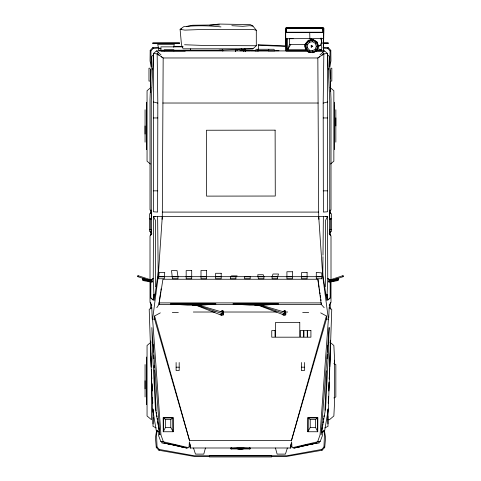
<?xml version="1.0" encoding="UTF-8"?>
<svg xmlns="http://www.w3.org/2000/svg" width="481" height="481" viewBox="0 0 481 481"><rect width="100%" height="100%" fill="white"/><g stroke="black" fill="none" stroke-linecap="round" stroke-linejoin="round"><path stroke-width="0.72" d="M145.07 388.846L145.07 380.748M145.07 134.055L145.07 125.956M146.464 401.298L146.464 404.473L146.464 357.022M146.464 146.507L146.464 149.687L146.464 102.231M150.583 72.433L150.583 69.456L150.583 80.177M319.643 56.758L317.839 57.973L163.167 57.973L157.161 53.92L153.457 53.451L153.409 211.766L157.624 212.085L157.822 103.114L157.161 53.92L158.309 52.513L156.487 50.914L153.457 53.451L153.295 56.421M286.093 32.227L286.093 28.583L286.46 28.054L322.973 28.054L323.394 28.668L323.388 32.419M306.842 50.09L287.542 50.09L287.542 38.823M287.542 50.09L289.484 44.366L289.484 38.462L293.139 38.468M307.87 431.746L310.215 427.459L310.221 419.534L307.924 417.706L317.803 417.712L317.755 431.752L307.87 431.746L307.924 417.706M317.755 431.752L315.566 427.459L315.578 419.54L317.803 417.712M316.486 50.09L321.681 50.09L321.681 38.071M324.513 50.914L322.691 52.513L323.845 53.92L323.178 103.114L323.376 212.085L327.591 211.766L327.549 53.451L324.513 50.914L315.512 50.914M334.445 364.544L334.445 360.203M334.445 109.752L334.445 105.411M335.84 125.956L335.84 117.857M190.007 443.999L190.644 448.136L189.358 441.811L189.039 447.793L163.39 441.786L160.961 434.944L152.603 319.137L158.201 276.683L162.301 216.372L163.167 57.973L161.363 56.758M307.984 431.685L308.032 417.917L317.682 417.923L317.628 431.691M329.401 308.123L329.413 304.251M329.653 234.8L329.665 231.806M329.665 230.309L329.738 210.107M323.268 48.166L327.729 48.371L330.056 50.806L329.924 66.721L330.946 60.889L330.808 50.367L328.138 47.565L322.919 47.354M325.342 216.372L327.531 216.372L327.753 279.714L326.815 300.409L322.799 274.609L322.979 256.692M322.991 255.201L323.376 216.378L327.531 216.372L325.541 220.43L325.409 286.796M158.832 47.324L152.868 47.565L150.192 50.367L150.054 60.889L151.082 66.721L150.944 50.806L153.277 48.371L159.223 48.1M328.054 409.109L328.018 423.905M152.988 423.905L152.952 409.109M153.192 417.43L152.988 426.352L156.187 427.892M316.66 51.1L323.37 51.1L323.37 38.414L323.37 50.445L323.941 28.349L323.286 27.507L286.141 27.507L285.546 28.265L286.081 50.445L286.087 38.787L285.498 38.763L285.75 32.221L323.539 32.221L323.683 38.468L323.37 38.763M326.677 370.737L324.946 410.281M327.146 358.79L327.32 354.311M327.411 352.068L327.675 345.346M328.763 317.719L329.178 307.263L331.752 309.475L328.343 408.82L324.741 430.248L322.108 432.395L321.536 432.197L322.336 427.086M157.768 431.385L156.433 431.631L157.028 447.023L159.361 449.458L194.246 455.772L286.76 455.772L321.645 449.458L323.972 447.023L324.567 431.631L323.238 431.385M328.276 403.228L328.541 396.56M328.776 390.638L329.1 382.485M329.251 378.781L329.665 368.41M329.719 366.925L330.285 352.85M328.289 403.006L328.559 396.266M328.77 391.023L329.136 382.034M329.257 379.04L329.677 368.554M329.738 367.057L330.285 340.217M158.983 303.902L160.215 294.757M327.783 413.432L328.018 408.982M152.579 69.811L152.657 68.32M258.183 51.178L258.568 45.244L258.069 44.745L286.393 45.887M160.317 312.86L154.593 315.993L154.413 318.584L189.514 440.584L291.492 440.584L326.593 318.584L326.413 315.993L320.683 312.86M155.658 216.372L153.475 216.372L153.253 279.714L154.185 300.409L158.465 270.875M162.091 219.36L162.301 216.372L323.376 216.378M327.705 56.421L327.549 53.451L323.845 53.92L317.839 57.973L318.699 216.372L322.799 276.683L328.403 319.137L320.039 434.944L317.61 441.786L291.967 447.793L291.648 441.811L290.356 448.136L290.999 443.999M286.369 31.74L286.73 27.543L286.309 32.437M271.837 456.433L286.76 456.433L322.054 450.264L324.723 447.468L325.589 437.548L324.567 431.631M158.724 276.761L159.193 272.39L164.73 272.39L164.261 278.77L158.724 278.77L158.724 276.761L164.261 276.761M137.849 276.689L137.981 275.655L149.429 279.377L148.9 280.279L137.849 276.689L137.999 275.661M160.432 293.278L160.648 291.799M160.858 290.32L161.075 288.834M322.559 425.625L322.787 424.164M323.016 422.703L323.244 421.242M323.466 419.781L323.695 418.32M323.923 416.859L324.152 415.398M156.812 307.708L158.952 304.401L162.939 279.239L317.815 279.239L321.26 304.401L324.194 307.708M156.433 431.631L155.411 437.548L156.277 447.468L158.952 450.264L194.246 456.433L209.163 456.433M319.39 441.576L319.15 442.989L311.051 444.011M312.542 41.733L309.463 42.28L307.449 44.673L307.449 47.805L309.463 50.204L312.542 50.745L315.253 49.182L316.324 46.242L315.253 43.302L312.542 41.733L312.758 40.494L308.826 41.186L306.265 44.246L306.265 48.238L308.826 51.293L312.758 51.99L316.221 49.994L317.586 46.242L316.221 42.49L312.758 40.494M312.89 39.749L308.453 40.536L305.555 43.987L305.555 48.497L308.453 51.948L312.89 52.73L316.793 50.475L318.338 46.242L316.793 42.003L312.939 39.478L308.315 40.296L305.297 43.891L305.297 48.587L308.315 52.188L310.299 52.537M323.172 430.97L322.24 436.105L320.22 441.438L318.212 442.057M268.807 49.272L268.476 50.974L275.024 50.974L273.905 49.272L256.181 49.272L255.164 50.974L257.738 50.974L258.213 49.272M235.594 51.491L236.051 49.29M235.636 51.214L236.057 49.206M173.629 47.186L174.314 44.336L157.702 44.336L158.688 48.611L160.961 48.611M143.272 280.231L143.741 278.511M205.453 448.027L203.776 454.112L195.472 454.112L193.524 448.027M291.426 440.584L326.413 315.993M287.373 448.027L285.425 454.112L277.128 454.112L275.445 448.027M144.276 279.329L144.276 280.273L143.38 280.567L142.827 279.804L143.38 279.04L144.276 279.329L143.627 279.804L143.566 280.676L151.96 282.173M337.62 279.04L338.173 279.804L337.62 280.567L336.724 280.273L337.62 279.04L336.724 279.329L336.718 280.381L328.367 281.884L328.367 280.94L336.718 279.437M272.084 276.761L272.992 274.008L278.529 274.008L277.621 276.761L277.621 278.77L272.084 278.77L272.084 276.761L277.621 276.761M223.226 314.959L223.539 314.021L223.166 311.075L223.226 314.959L221.537 315.283L196.753 305.525L192.19 304.714L197.096 304.647L222.36 312.133L223.166 311.075L222.126 310.612L220.617 311.568M285.281 311.784L285.516 311.075L284.469 310.612L282.96 311.568M285.516 311.075L284.505 313.408L282.503 314.67L283.88 315.283L285.576 314.959L285.882 314.021L285.516 311.075L284.704 312.133L284.193 315.079L259.103 305.525L254.533 304.714L259.445 304.647L284.704 312.133L284.469 310.612M310.828 40.182L311.321 38.823M318.476 46.453L320.256 45.611L321.735 41.534L320.502 38.137M313.522 52.669L317.009 50.655L318.614 46.242L317.009 41.829L312.939 39.478M223.166 311.075L221.849 315.079L220.154 314.67L222.156 313.408L222.126 310.612M290.789 44.27L287.524 50.006L306.842 50.006M163.251 431.752L165.44 427.459L165.428 419.54L163.197 417.712L173.082 417.706L173.136 431.746L163.251 431.752L163.197 417.712M327.729 48.371L328.138 47.565M158.952 450.264L159.361 449.458M173.082 417.706L170.779 419.534L165.428 419.54M308.826 51.293L309.463 50.204M311.207 47.18L311.748 46.242L312.83 46.242L311.207 47.18L311.207 45.298L312.289 45.923M148.9 280.279L149.429 279.377M329.142 305.231L331.006 302.375L331.006 235.858L329.142 233.237M151.87 233.237L150.012 235.858L150.012 302.375L151.87 305.231M154.185 295.581L155.429 294.36M327.922 300.09L330.453 297.703L330.453 279.978L327.922 278.637M329.665 211.165L331.006 209.92L331.006 99.218L329.263 56.289L327.585 54.804M218.993 50.156L252.958 48.803L256.301 45.743L256.301 30.267L252.958 26.076L250.373 24.621L218.993 24.05L209.71 25.216M330.453 297.703L327.537 300.09L327.537 294.913M320.009 54.924L322.691 52.513M153.427 54.804L151.755 56.289L150.012 99.218L150.012 209.92L151.353 211.165M150.926 87.44L147.054 90.723L147.054 161.189L150.373 164.003M330.543 164.003L333.856 161.189L333.856 90.723L329.99 87.44M150.926 342.231L147.054 345.514L147.054 415.981L151.473 419.733L151.473 369.504M315.253 43.302L316.221 42.49M230.381 276.761L231.589 275.872L237.127 275.872L235.918 276.761L230.381 276.761L230.381 278.77L235.918 278.77L235.918 276.761M322.042 55.135L323.845 53.92M321.536 432.197L324.741 430.248M330.056 50.806L330.808 50.367M156.277 447.468L157.028 447.023M237.253 50.234L239.189 49.164M153.078 300.09L150.547 297.703L150.547 279.978L153.078 278.637M150.547 279.978L153.463 278.637M333.844 397.961L335.84 396.945L335.84 364.55L333.844 363.54M324.813 427.892L328.018 426.352L327.801 416.095M306.265 48.238L307.449 47.805M337.878 279.912L338.173 279.804L336.724 279.329M153.818 294.655L155.844 293.957M331.565 279.377L343.019 275.655L343.151 276.689L332.1 280.279L331.565 279.377L332.1 280.279M181.475 28.968L180.098 29.371L181.499 44.871L182.786 48.148M297.252 447.348L305.237 445.111L313.408 443.662M331.385 229.461L329.677 229.936L329.677 232.509L331.385 231.487L331.385 213.762L329.677 212.65L329.677 219.198L331.385 218.867M297.192 447.372L305.375 445.135L313.756 443.686M323.178 103.114L327.531 101.972M293.903 448.112L316.757 442.905M293.765 448.136L317.183 442.929M186.327 26.533L192.586 25.246L219.438 24.91M243.206 449.068L240.464 449.567L237.74 449.068M245.947 448.563L248.004 448.19M310.618 443.945L312.049 443.68M329.04 280.645L331.836 280.146M333.237 279.9L336.033 279.395M329.04 282.173L337.434 280.676L337.373 279.804M290.44 446.621L291.913 446.434M231.259 448.082L230.495 448.154L231.956 448.226M231.253 448.154L231.956 448.088M231.601 448.875L230.874 448.947L250.108 448.947L249.374 448.875M249.026 448.226L250.481 448.154L249.723 448.082M317.61 441.786L320.22 441.438M173.737 46.729L182.684 46.368M152.603 319.137L154.81 319.071M247.024 448.28L249.723 448.232M285.498 38.763L323.683 38.468M172.324 312.554L178.325 312.403M246.597 448.1L234.385 448.1M244.023 448.322L247.559 448.292M244.216 448.1L236.766 448.1M190.614 447.991L290.386 447.991M244.312 448.334L236.664 448.334M162.301 216.372L153.475 216.372L155.459 220.43L155.597 286.796M286.73 28.229L322.673 28.229L323.094 32.437M286.081 32.443L323.37 32.443M321.639 42.995L328.349 42.995L323.13 43.049M152.754 43.38L179.587 43.38M323.13 43.338L328.349 43.38M289.484 44.366L305.567 44.366M316.324 46.242L317.586 46.242M183.261 46.855L160.907 46.855L160.907 50.222M183.045 48.803L252.958 48.803M222.745 50.222L158.61 50.222L158.61 47.529M239.839 50.77L243.127 50.77M243.506 50.77L246.795 50.77M247.174 50.77L250.457 50.77M250.986 50.77L255.393 50.77M257.6 50.77L268.626 50.77M275.715 50.77L279.004 50.77M156.487 50.914L307.263 50.914M306.962 51.1L286.081 51.1L286.081 38.414M150.198 68.212L148.972 68.212L148.972 81.061L150.198 81.061M330.591 68.212L331.824 68.212L331.824 81.061L330.591 81.061M162.8 103.024L318.206 103.024M153.463 117.953L157.786 117.953M323.214 117.953L327.537 117.953M153.421 190.843L157.768 190.843M323.232 190.843L327.579 190.843M162.301 212.085L318.699 212.085M158.201 276.683L322.799 276.683M172.445 276.761L177.988 276.761L177.988 278.77L172.445 278.77L171.513 270.538L177.05 270.538L177.988 276.761M186.171 276.761L191.709 276.761M200.998 276.761L206.541 276.761M215.65 276.761L221.188 276.761M244.637 276.761L250.174 276.761M258.363 276.761L263.901 276.761L263.901 278.77L258.363 278.77L257.756 274.735L263.299 274.735L263.901 276.761M286.916 276.761L292.454 276.761M301.563 276.761L307.1 276.761M316.294 276.761L321.837 276.761M144.282 279.437L152.633 280.94L152.633 281.884L142.827 279.804L143.122 279.912M327.537 278.637L330.453 279.978M150.547 297.703L153.463 300.09L153.463 294.913M159.031 302.898L321.392 302.898L321.26 304.401L269.414 304.401M158.952 304.401L180.748 304.401M207.046 304.401L243.861 304.401M194.751 305.164L187.488 305.164L170.827 304.01L170.827 303.439L215.759 303.439L215.759 304.01L202.008 305.164L196.927 305.164M257.094 305.164L249.831 305.164L233.171 304.01L233.171 303.439L278.102 303.439L278.102 304.01L264.358 305.164L259.271 305.164M193.326 312.019L215.043 312.019M223.28 312.019L276.443 312.019M285.431 312.019L287.68 312.019M176.118 367.189L179.185 367.189M301.365 367.189L304.431 367.189M310.221 419.534L315.578 419.54M327.97 419.733L329.437 419.733L333.856 415.981L334.445 404.473L334.445 357.022L333.856 345.514L329.99 342.231M165.44 427.459L170.791 427.459L173.136 431.746M310.215 427.459L315.566 427.459M157.714 421.242L159.415 432.197L156.217 430.248L152.615 408.82L149.206 309.475L151.78 307.263L152.249 319.21M157.834 430.97L158.76 436.105L160.78 441.438L163.39 441.786M318.939 45.605L320.256 45.611M233.423 448.292L236.959 448.322M184.56 44.751L204.738 45.497L256.301 45.743M254.575 304.9L256.812 304.936M192.226 304.9L194.462 304.936M302.681 312.403L308.682 312.554M231.259 448.232L233.958 448.28M326.19 319.071L328.403 319.137M258.568 45.244L286.081 46.489M231.836 25.697L242.791 26.311L249.489 25.697L252.958 26.076M220.989 26.924C208.634 25.535 196.086 25.379 183.748 26.659L180.098 29.371L184.89 30.117L204.96 29.371L252.796 29.371L256.301 30.267M249.026 448.088L249.723 448.154M254.533 304.714L259.343 305.303L285.882 314.021M192.19 304.714L197 305.303L223.539 314.021M169.955 444.011L161.856 442.989L161.61 441.576M189.093 446.434L190.566 446.621M167.25 443.686L175.625 445.135L183.808 447.372M167.484 443.662L175.661 445.111L183.646 447.348M144.967 279.395L147.763 279.9M149.164 280.146L151.96 280.645M168.951 443.68L170.388 443.945M232.978 448.19L235.017 448.563M149.633 218.867L151.335 219.198L151.335 212.65L149.633 213.762L149.633 231.487L151.335 232.509L151.335 229.936L149.633 229.461M163.817 442.929L187.241 448.136M164.141 442.905L186.989 448.112M153.475 101.972L157.822 103.114M160.78 441.438L162.788 442.057M325.162 293.957L327.188 294.655M306.265 44.246L307.449 44.673M317.478 48.515L321.669 50.066M241.083 48.785L243.506 50.108L243.735 51.551M150.192 50.367L150.944 50.806M323.972 447.023L324.723 447.468M156.217 430.248L159.415 432.197M157.161 53.92L158.958 55.135M315.253 49.182L316.221 49.994M158.309 52.513L160.997 54.924M325.577 294.36L326.815 295.581M305.778 48.377L304.714 46.753L304.425 44.264M308.826 41.186L309.463 42.28M311.207 45.298L311.748 46.242M152.868 47.565L153.277 48.371M321.645 449.458L322.054 450.264M143.38 279.04L143.627 279.804M154.593 315.993L189.574 440.584M337.259 278.511L337.728 280.231M245.274 51.473L244.691 48.539L245.262 51.485M312.542 50.745L312.758 51.99M156.127 411.014L154.257 369.991M156.355 412.476L156.584 413.937M156.806 415.398L157.034 416.859M157.263 418.32L157.491 419.781M317.959 279.214L319.137 287.355M319.354 288.834L319.673 291.059M319.889 292.538L320.105 294.017M320.316 295.496L320.641 297.721M320.851 299.2L321.067 300.679M343.019 275.655L343.151 276.689M285.455 313.69L285.576 314.959M323.034 31.74L322.673 27.543L322.673 28.229M318.699 216.372L318.909 219.36M322.486 270.13L322.799 274.609M222.721 49.699L222.817 51.178M328.343 68.32L328.427 69.811M152.988 408.982L153.18 412.692M151.262 367.057L150.721 340.963M151.353 369.3L151.749 379.04M151.93 383.531L152.23 391.023M152.507 397.763L152.718 403.006M153.253 344.6L153.547 352.068M153.667 355.056L153.812 358.79M154.076 365.512L154.167 367.749M150.721 352.85L150.781 354.329M150.836 355.814L151.281 366.925M151.401 369.889L151.755 378.781M151.96 383.97L152.224 390.638M152.489 397.306L152.724 403.228M309.704 32.221L309.896 38.841M157.624 216.378L158.201 274.609M173.022 431.685L172.968 417.917L163.324 417.923L163.372 431.691M151.262 210.107L151.335 230.309M151.341 231.806L151.353 234.8M151.587 304.251L151.605 308.123M170.779 419.534L170.791 427.459M335.84 109.758L335.84 142.154M334.445 102.231L334.445 149.687M330.375 69.456L330.375 79.112M330.285 81.734L330.285 91.637M330.285 210.071L330.285 213.281M330.285 218.284L330.285 230.267M330.285 231.271L330.285 235.768M330.285 302.483L330.285 309.229M330.176 279.978L330.176 297.703M329.738 210.329L329.738 100.703L327.549 53.451L327.549 55.026M304.431 362.512L304.431 370.55L301.365 370.55L301.365 362.512M190.41 48.876L190.41 50.222M179.185 362.512L179.185 370.55L176.118 370.55L176.118 362.512M173.894 50.956L173.894 49.783L164.231 49.783L164.231 50.956M153.457 55.026L153.457 53.451L151.262 100.703L151.262 210.329M150.824 279.978L150.824 297.703M150.721 81.734L150.721 92.376M150.721 210.071L150.721 213.281M150.721 218.284L150.721 230.267M150.721 231.271L150.721 235.768M150.721 302.483L150.721 308.886M145.07 109.758L145.07 142.154M145.07 364.55L145.07 396.945M329.136 327.573L328.282 354.936L325.601 408.333L321.11 434.818L329.136 327.573M142.839 278.222L142.55 279.996L144.438 280.609L145.196 278.986L142.839 278.222M338.161 278.222L335.804 278.986L336.562 280.609L338.45 279.996L338.161 278.222M215.759 304.01L202.008 304.443L170.827 304.01L215.759 304.01M278.102 304.01L264.358 304.443L233.171 304.01L278.102 304.01M275.12 130.153L206.421 130.237L206.577 196.122L275.276 196.038L275.12 130.153M179.587 42.995L152.754 43.049L179.587 42.995M185.137 50.649L160.894 50.643L160.991 51.1L185.233 51.106L185.137 50.649M206.541 270.448L200.998 270.448L200.998 278.77L206.541 278.77L206.541 270.448M191.709 270.611L186.171 270.611L186.171 278.77L191.709 278.77L191.709 270.611M292.454 271.741L286.916 271.741L286.916 278.77L292.454 278.77L292.454 271.741M307.1 272.553L301.563 272.553L301.563 278.77L307.1 278.77L307.1 272.553M221.188 273.28L215.65 273.28L215.65 278.77L221.188 278.77L221.188 273.28M250.174 276.515L244.637 276.515L244.637 278.77L250.174 278.77L250.174 276.515M321.837 278.77L316.294 278.77L316.294 272.39L321.837 272.955L321.837 278.77M299.771 322.462L275.511 322.462L275.511 337.187L299.771 337.187L299.771 322.462M275.042 330.591L271.753 330.591L271.753 337.187L275.042 337.187L275.042 330.591M303.583 330.591L300.294 330.591L300.294 337.187L303.583 337.187L303.583 330.591M307.251 330.591L303.962 330.591L303.962 337.187L307.251 337.187L307.251 330.591M310.918 330.591L307.63 330.591L307.63 337.187L310.918 337.187L310.918 330.591M271.681 455.838L209.337 455.838L209.337 456.95L271.681 456.95L271.681 455.838M159.89 434.818L155.399 408.333L152.724 354.936L151.864 327.573L159.89 434.818"/></g></svg>
